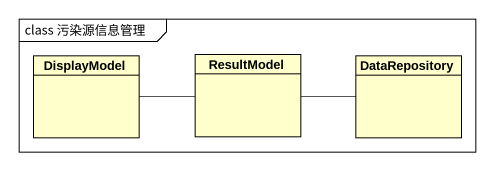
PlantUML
@startuml
mainframe class 污染源信息管理
hide circle
hide empty members
class DisplayModel
class ResultModel
class DataRepository
DisplayModel -right- ResultModel
ResultModel -right- DataRepository
@enduml
